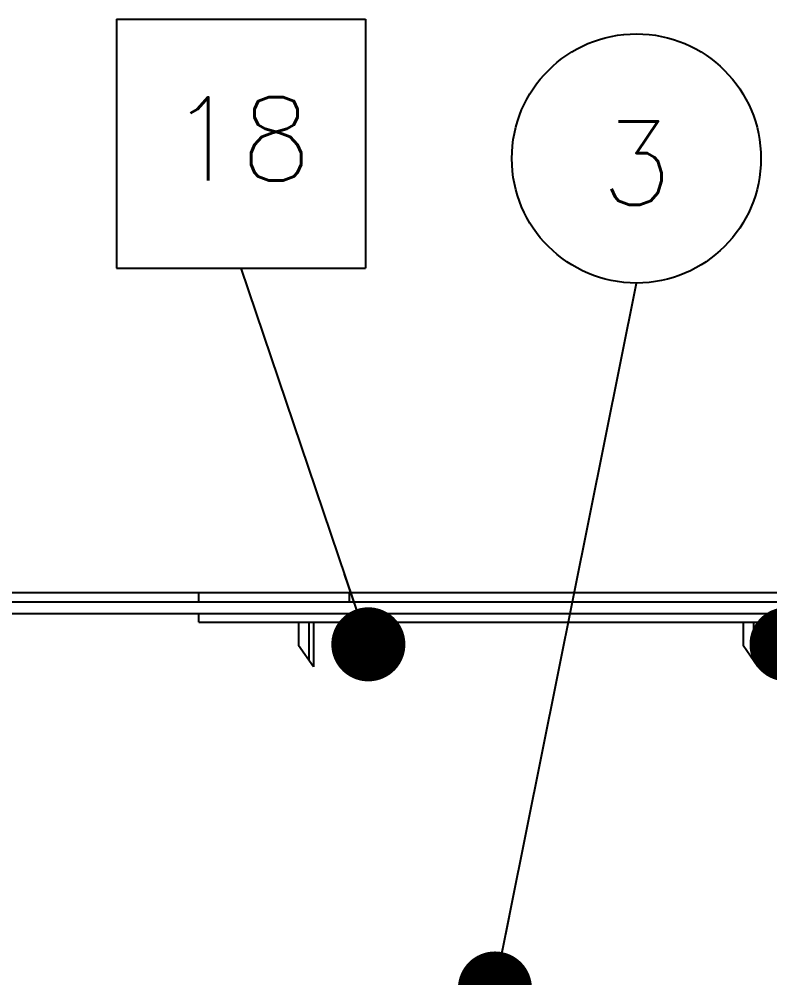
# Model space of a CAD drawing. Extents: x 1551 to 113148, y -1700 to 77018.
# Drawn here: x 30842 to 33375, y 47641 to 50876 of the extents above; entities that cross this region are included whole.
import ezdxf
from ezdxf.enums import TextEntityAlignment as Align

# ---------------------------------------------------------------- set-up
doc = ezdxf.new("R2010")
doc.units = 0
doc.header["$LTSCALE"] = 500
doc.header["$MEASUREMENT"] = 0
doc.linetypes.add('DASHED', pattern=[0.75, 0.5, -0.25])
for name, color, linetype in [('M1CO1', 1, 'CONTINUOUS'), ('POSNR', 2, 'CONTINUOUS'), ('S0CO1', 7, 'CONTINUOUS'), ('S0CO2', 2, 'CONTINUOUS'), ('S0CO5', 7, 'CONTINUOUS'), ('S0DA1', 7, 'DASHED'), ('SAFECO1', 1, 'CONTINUOUS')]:
    doc.layers.add(name, color=color, linetype=linetype)
doc.styles.add('ROMANS', font='romans', dxfattribs={"height": 100})
doc.dimstyles.get("Standard").update_dxf_attribs({"dimtxt": 2, "dimasz": 2.5, "dimexe": 1, "dimexo": 1, "dimgap": 1, "dimtad": 1, "dimdsep": 46, "dimtxsty": 'ROMANS', "dimcen": 0, "dimclrd": 1, "dimclre": 1, "dimclrt": 2, "dimadec": 0, "dimazin": 0, "dimtfac": 1, "dimtmove": 2, "dimatfit": 3, "dimfxl": 1, "dimtvp": 100, "dimtolj": 1, "dimarcsym": 0})

# ---------------------------------------------------------------- blocks, each defined once
blk = doc.blocks.new('DOT')
at = {"layer": 'SAFECO1', "color": 0, "linetype": 'ByBlock'}
blk.add_line((-0.5, 0), (-1, 0), dxfattribs=at)
at = {"layer": 'SAFECO1', "color": 0, "linetype": 'ByBlock', "const_width": 0.5}
blk.add_lwpolyline([(-0.25, 0, 1), (0.25, 0, 1)], format="xyb", close=True, dxfattribs=at)
blk = doc.blocks.new('POS_VINDU')
at = {"layer": 'S0CO2'}
blk.add_circle((0, 0), 4.203, dxfattribs=at)
at = {"layer": 'POSNR', "color": 2, "style": 'ROMANS'}
blk.add_attdef('POS', text='', height=2.81, dxfattribs=at).set_placement((0, -1.561), align=Align.CENTER)
blk = doc.blocks.new('POS_LUFTE')
at = {"layer": 'S0CO2'}
for p, q in [((-4.178, 3.881), (-4.178, -4.525)), ((-4.178, 3.881), (4.228, 3.881)), ((4.228, 3.881), (4.228, -4.525)), ((-4.178, -4.525), (4.228, -4.525))]:
    blk.add_line(p, q, dxfattribs=at)
at = {"layer": 'POSNR', "color": 2, "style": 'ROMANS'}
blk.add_attdef('POS', text='', height=2.81, dxfattribs=at).set_placement((0, -1.561), align=Align.CENTER)

msp = doc.modelspace()

# ---------------------------------------------------------------- linework, layer by layer
at = {"layer": 'S0CO1'}
for p, q in [((31448.245, 48909.728), (31448.245, 48940.725)), ((31956.011, 48940.725), (31956.011, 48909.728)), ((31956.011, 48940.725), (31956.011, 48909.728)), ((31956.011, 48940.725), (31956.011, 48909.728)), ((29542.7, 48909.728), (34835.379, 48909.728)), ((34834.549, 48869.728), (29577.55, 48869.728)), ((31448.245, 48840.725), (31448.245, 48869.728)), ((31448.245, 48840.725), (34834.007, 48840.725)), ((31956.011, 48869.728), (31956.011, 48840.725)), ((31956.011, 48869.728), (31956.011, 48840.725)), ((31956.011, 48869.728), (31956.011, 48840.725)), ((31835.105, 48690.725), (31785.104, 48762.856)), ((33335.105, 48690.725), (33285.104, 48762.856))]:
    msp.add_line(p, q, dxfattribs=at)
for points in [[(31785.104, 48840.725), (31785.104, 48762.856)], [(31835.105, 48840.725), (31835.105, 48690.725)], [(33285.104, 48840.725), (33285.104, 48762.856)], [(33335.105, 48840.725), (33335.105, 48690.725)]]:
    msp.add_lwpolyline(points, dxfattribs=at)
at = {"layer": 'S0CO5'}
msp.add_line((20635.105, 48940.725), (34836.084, 48940.725), dxfattribs=at)
at = {"layer": 'S0DA1', "linetype": 'DASHED'}
for points in [[(31820.105, 48840.725), (31820.105, 48712.364)], [(33320.105, 48840.725), (33320.105, 48712.364)]]:
    msp.add_lwpolyline(points, dxfattribs=at)

# ---------------------------------------------------------------- block references
at = {"layer": 'M1CO1', "linetype": 'Continuous', "xscale": 100, "yscale": 100, "zscale": 100}
msp.add_blockref('POS_LUFTE', (31588.68, 50487.425), dxfattribs=at).add_auto_attribs({'POS': '18'})
at = {"layer": 'POSNR', "linetype": 'Continuous', "xscale": 100, "yscale": 100, "zscale": 100}
msp.add_blockref('POS_VINDU', (32925.261, 50405.613), dxfattribs=at).add_auto_attribs({'POS': '3'})

# ---------------------------------------------------------------- leaders
at = {"layer": 'M1CO1', "linetype": 'Continuous'}
for points in [[(32020.602, 48766.246), (31591.199, 50034.879)], [(33431.808, 48766.246), (34083.039, 50034.879)], [(32447.771, 47605.042), (32925.261, 49985.298)]]:
    msp.add_leader(points, dimstyle='Standard', override={"dimasz": 250, "dimgap": 100, "dimtad": 0, "dimldrblk": 'DOT'}, dxfattribs=at)

doc.saveas('drawing.dxf')
